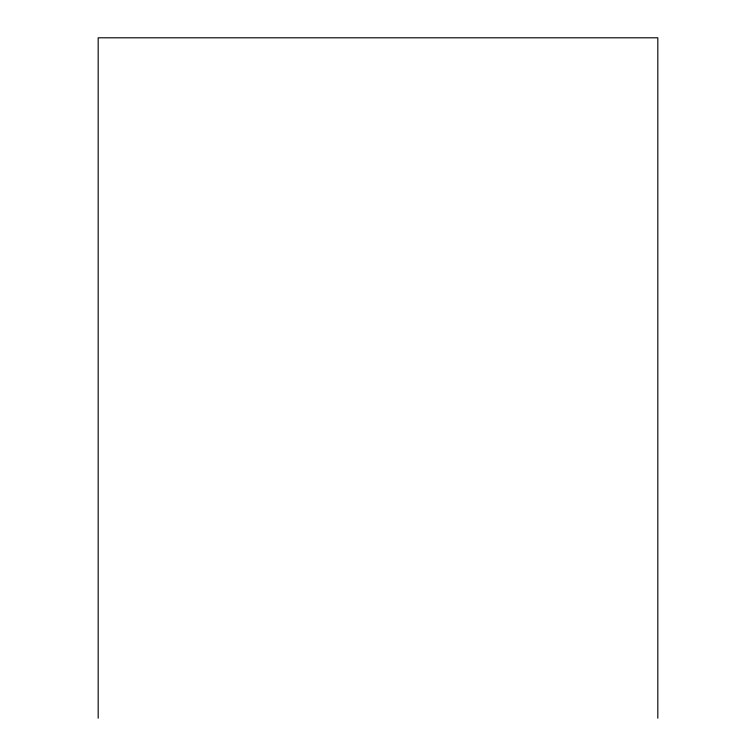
<?xml version="1.0" encoding="UTF-8"?>
<svg xmlns="http://www.w3.org/2000/svg" width="756" height="756" viewBox="0 0 756 756"><rect width="100%" height="100%" fill="white"/><g stroke="black" fill="none" stroke-linecap="round" stroke-linejoin="round"><path stroke-width="1.13" d="M657.824 718.2L657.824 37.8L98.176 37.8L98.176 718.2"/></g></svg>
